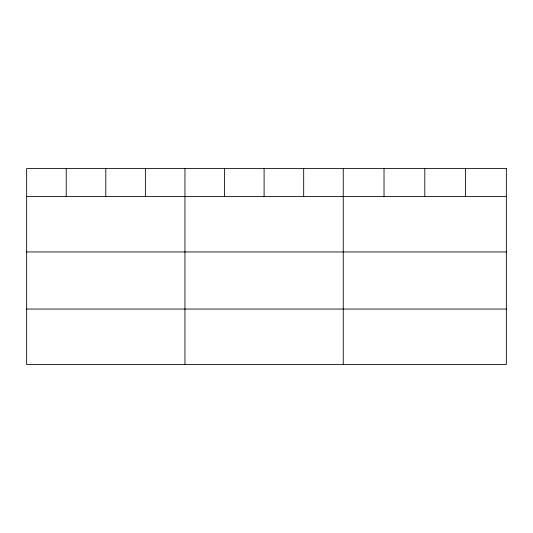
<?xml version="1.0" encoding="UTF-8"?>
<svg xmlns="http://www.w3.org/2000/svg" width="533" height="533" viewBox="0 0 533 533"><rect width="100%" height="100%" fill="white"/><g stroke="black" fill="none" stroke-linecap="round" stroke-linejoin="round"><path stroke-width="0.8" d="M26.65 196.544L506.35 196.544M26.65 251.956L506.35 251.956M26.65 309.053L506.35 309.053M465.575 168.528L465.575 196.544M424.801 168.528L424.801 196.544M384.026 168.528L384.026 196.544M343.252 168.528L343.252 364.472M303.677 168.528L303.677 196.544M264.101 168.528L264.101 196.544M224.526 168.528L224.526 196.544M184.951 168.528L184.951 364.472M145.376 168.528L145.376 196.544M105.801 168.528L105.801 196.544M66.225 168.528L66.225 196.544M506.35 168.528L26.65 168.528L26.65 364.472L506.35 364.472L506.35 168.528"/></g></svg>
